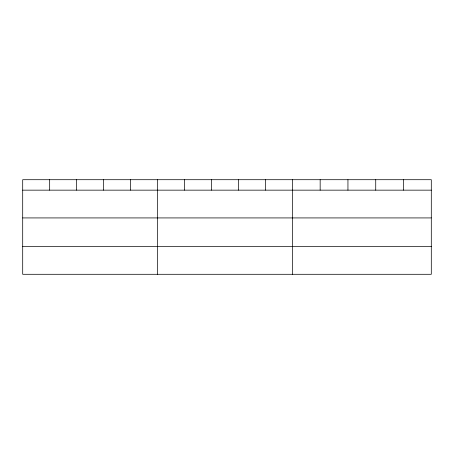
<?xml version="1.0" encoding="UTF-8"?>
<svg xmlns="http://www.w3.org/2000/svg" width="454" height="454" viewBox="0 0 454 454"><rect width="100%" height="100%" fill="white"/><g stroke="black" fill="none" stroke-linecap="round" stroke-linejoin="round"><path stroke-width="0.68" d="M431.3 217.926L431.3 179.705L22.7 179.705L22.7 274.295L431.3 274.295L431.3 217.926L22.7 217.926M22.7 190.158L431.3 190.158M22.7 246.528L431.3 246.528M403.515 179.705L403.515 190.158M375.73 179.705L375.73 190.158M347.946 179.705L347.946 190.158M320.161 179.705L320.161 190.158M292.376 179.705L292.376 274.295M265.408 179.705L265.408 190.158M238.441 179.705L238.441 190.158M211.473 179.705L211.473 190.158M184.506 179.705L184.506 190.158M157.538 179.705L157.538 274.295M130.57 179.705L130.57 190.158M103.603 179.705L103.603 190.158M76.635 179.705L76.635 190.158M49.668 179.705L49.668 190.158"/></g></svg>
